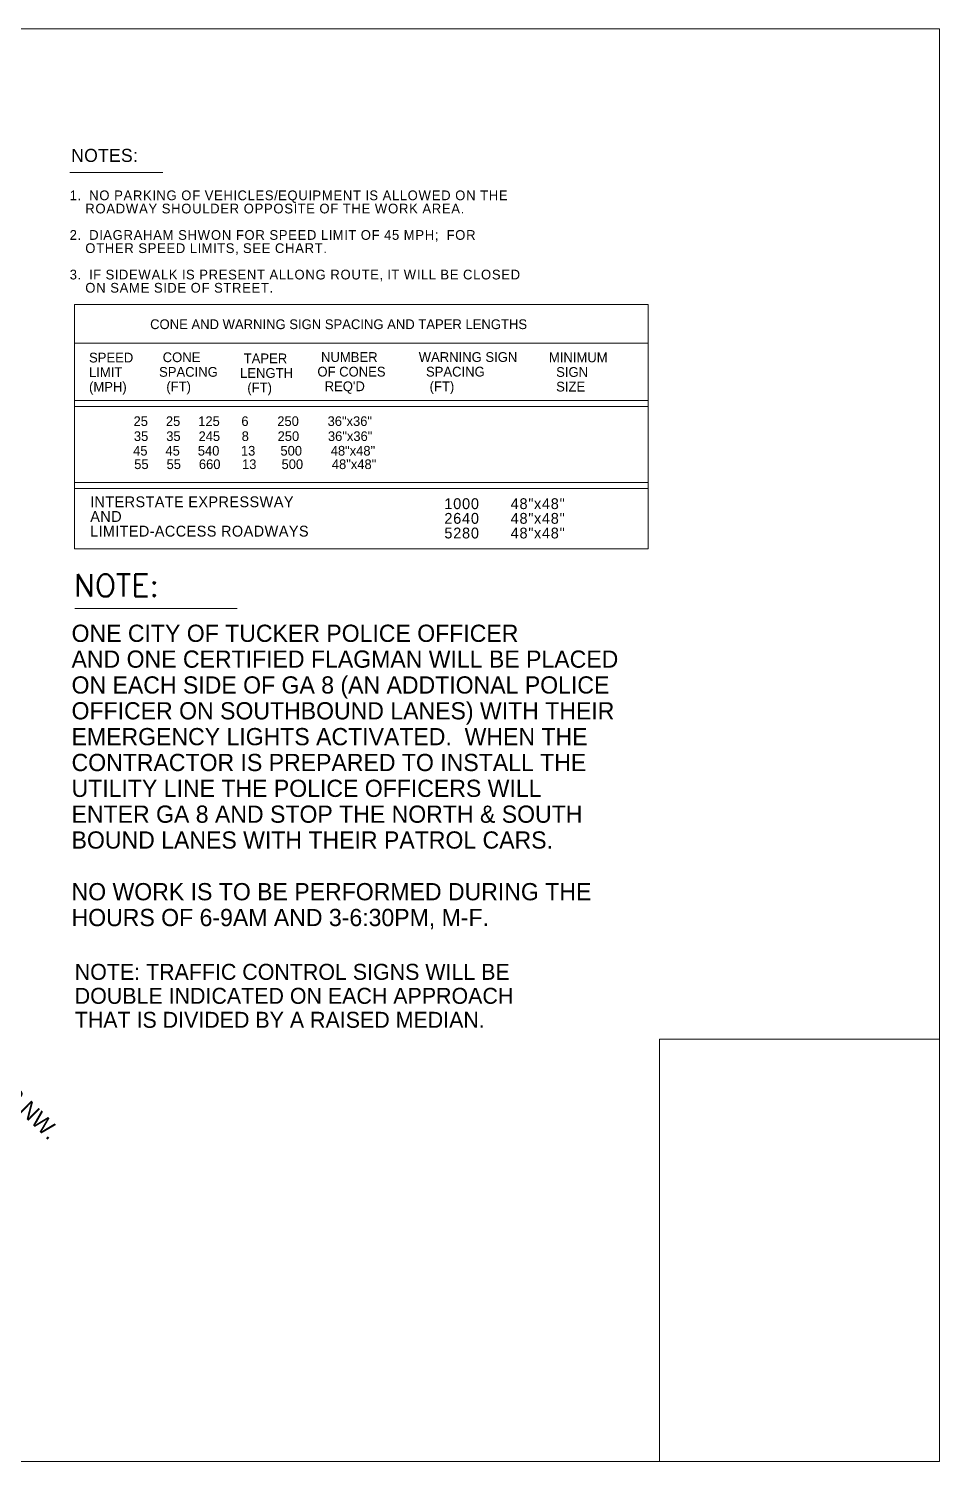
# Model space of a CAD drawing. Header units: feet. Extents: x -16154 to 3860, y -1534289809 to -1534279773.
# Drawn here: x -13301 to -12641, y -1534288235 to -1534287197 of the extents above; entities that cross this region are included whole.
import ezdxf
from ezdxf.enums import TextEntityAlignment as Align

# ---------------------------------------------------------------- set-up
doc = ezdxf.new("R2010")
doc.units = ezdxf.units.FT
doc.header["$MEASUREMENT"] = 0
doc.linetypes.add('DGN Style 4', pattern=[10.429533, 5.211509, -2.605755, 0.006514, -2.605755])
for name, color, linetype, lineweight in [('DoubleLaneStreetTRAFFIC_003 - 4', 135, 'Continuous', 0), ('Level 18', 7, 'Continuous', 0), ('Level 3', 7, 'Continuous', 0), ('Level 63', 7, 'Continuous', 0)]:
    doc.layers.add(name, color=color, linetype=linetype, lineweight=lineweight)
doc.styles.add('ROMANS', font='romans.shx', dxfattribs={"height": 6.56168})
doc.styles.add('Style-font000', font='font000.shx')
doc.styles.add('TelcoFixed', font='font000.shx', dxfattribs={"height": 9})

# ---------------------------------------------------------------- blocks, each defined once
blk = doc.blocks.new('*U4')
at = {"layer": 'Level 63', "color": 7, "linetype": 'Continuous', "lineweight": 0, "flags": 128}
blk.add_lwpolyline([(816.6, -518.9), (816.6, 518.9), (-816.6, 518.9), (-816.6, -518.9)], close=True, dxfattribs=at)
blk.add_lwpolyline([(816.6, -213.1), (613.9, -213.1), (613.9, -518.9)], dxfattribs=at)
blk = doc.blocks.new('*U3')
at = {"layer": 'Level 3', "color": 7, "linetype": 'Continuous', "lineweight": 0, "flags": 128}
blk.add_lwpolyline([(-816.6, 518.9), (-695.3, 518.9), (-695.3, 458.8), (-816.6, 458.8)], close=True, dxfattribs=at)
at = {"layer": 'Level 63', "color": 7, "linetype": 'Continuous', "lineweight": 0}
blk.add_blockref('*U4', (0, 0), dxfattribs=at)
blk = doc.blocks.new('*U178')
at = {"color": 7, "linetype": 'Continuous', "lineweight": 13}
for p, q in [((-0.2607, 0.1568), (-0.1765, 0.1568)), ((-0.2563, 0.0373), (0.2627, 0.0373)), ((-0.2563, 0.0373), (-0.2563, -0.1841)), ((0.2627, 0.0373), (0.2627, -0.1841)), ((-0.2563, 0.002), (0.2627, 0.002)), ((-0.2563, -0.0498), (0.2627, -0.0498)), ((-0.2563, -0.0553), (0.2627, -0.0553)), ((-0.2563, -0.124), (0.2627, -0.124)), ((-0.2563, -0.1294), (0.2627, -0.1294)), ((-0.2563, -0.1841), (0.2627, -0.1841))]:
    blk.add_line(p, q, dxfattribs=at)
at = {"color": 7, "linetype": 'Continuous', "lineweight": 13, "attachment_point": 1, "bg_fill": 3, "box_fill_scale": 1, "bg_fill_color": 178, "bg_fill_transparency": 0}
for s, insert, char_height, line_spacing_factor, style in [('CONE AND WARNING SIGN SPACING AND TAPER LENGTHS', (-0.1879, 0.0237), 0.00883, 0.6, 'Style-font000'), ('MINIMUM\\P  SIGN\\P  SIZE\\P', (0.173, -0.0063), 0.00883, 0.9, 'Style-font000'), ('\\T1.041;INTERSTATE EXPRESSWAY\\PAND\\PLIMITED-ACCESS ROADWAYS', (-0.2421, -0.1366), 0.009807, 0.812622, 'TelcoFixed')]:
    blk.add_mtext(s, dxfattribs=dict(at, insert=insert, char_height=char_height, line_spacing_factor=line_spacing_factor, style=style))
at = {"layer": 'Level 18', "color": 7, "linetype": 'Continuous', "lineweight": 13, "attachment_point": 1, "style": 'TelcoFixed', "bg_fill": 3, "box_fill_scale": 1, "bg_fill_color": 178, "bg_fill_transparency": 0}
for s, insert, char_height, line_spacing_factor in [('\\T1.021;NOTES:', (-0.2593, 0.1781), 0.011867, 0.6), ('\\T1.077;1.  NO PARKING OF VEHICLES/EQUIPMENT IS ALLOWED ON THE\\P    ROADWAY SHOULDER OPPOSITE OF THE WORK AREA.\\P \\P2.  DIAGRAHAM SHWON FOR SPEED LIMIT OF 45 MPH;  FOR\\P    OTHER SPEED LIMITS, SEE CHART.\\P \\P3.  IF SIDEWALK IS PRESENT ALLONG ROUTE, IT WILL BE CLOSED\\P    ON SAME SIDE OF STREET.\\P', (-0.2607, 0.1404), 0.008826, 0.812622), ('\\T1.097;1000       48"x48"\\P2640       48"x48"\\P5280       48"x48"\\P', (0.0784, -0.1383), 0.009807, 0.812622)]:
    blk.add_mtext(s, dxfattribs=dict(at, insert=insert, char_height=char_height, line_spacing_factor=line_spacing_factor))
at = {"layer": 'Level 18', "color": 7, "linetype": 'Continuous', "lineweight": 0, "insert": (-0.2029, -0.0641), "char_height": 0.00875, "attachment_point": 1, "line_spacing_factor": 0.6, "style": 'Style-font000', "bg_fill": 3, "box_fill_scale": 1, "bg_fill_color": 178, "bg_fill_transparency": 0}
blk.add_mtext('25     25     125      6        250        36"x36"', dxfattribs=at)
at = {"color": 7, "linetype": 'Continuous', "lineweight": 13, "char_height": 0.00883, "attachment_point": 1, "line_spacing_factor": 0.9, "style": 'Style-font000', "bg_fill": 3, "box_fill_scale": 1, "bg_fill_color": 178, "bg_fill_transparency": 0}
for s, insert in [('SPEED\\PLIMIT\\P(MPH)', (-0.2432, -0.0065)), (' CONE\\PSPACING\\P  (FT)\\P', (-0.1798, -0.0062)), (' TAPER\\PLENGTH\\P  (FT)\\P', (-0.1065, -0.0072)), (" NUMBER\\POF CONES\\P  REQ'D\\P", (-0.0365, -0.006)), ('WARNING SIGN\\P  SPACING\\P   (FT)\\P', (0.0552, -0.006))]:
    blk.add_mtext(s, dxfattribs=dict(at, insert=insert))
at = {"layer": 'Level 18', "color": 7, "linetype": 'Continuous', "lineweight": 0, "insert": (-0.2026, -0.0777), "char_height": 0.00875, "attachment_point": 1, "line_spacing_factor": 0.6, "style": 'Style-font000', "bg_fill": 3, "box_fill_scale": 1, "bg_fill_color": 178, "bg_fill_transparency": 0}
blk.add_mtext('35     35     245      8        250        36"x36"', dxfattribs=at)
at = {"layer": 'Level 18', "color": 7, "linetype": 'Continuous', "lineweight": 0, "insert": (-0.2033, -0.0909), "char_height": 0.00875, "attachment_point": 1, "line_spacing_factor": 0.6, "style": 'Style-font000', "bg_fill": 3, "box_fill_scale": 1, "bg_fill_color": 178, "bg_fill_transparency": 0}
blk.add_mtext('45     45     540      13       500        48"x48"', dxfattribs=at)
at = {"layer": 'Level 18', "color": 7, "linetype": 'Continuous', "lineweight": 0, "insert": (-0.2023, -0.1031), "char_height": 0.00875, "attachment_point": 1, "line_spacing_factor": 0.6, "style": 'Style-font000', "bg_fill": 3, "box_fill_scale": 1, "bg_fill_color": 178, "bg_fill_transparency": 0}
blk.add_mtext('55     55     660      13       500        48"x48"', dxfattribs=at)
blk = doc.blocks.new('*U179')
at = {"layer": 'DoubleLaneStreetTRAFFIC_003 - 4', "color": 135, "linetype": 'Continuous', "ltscale": 2.188927}
blk.add_line((-236.1, 138.3), (-118.4, 138.3), dxfattribs=at)
at = {"layer": 'DoubleLaneStreetTRAFFIC_003 - 4', "color": 135, "linetype": 'Continuous', "style": 'ROMANS'}
blk.add_text('NOTE:', height=16.16, dxfattribs=at).set_placement((-205.9, 155), align=Align.MIDDLE_CENTER)
at = {"layer": 'Level 18', "color": 1, "insert": (-236.1, -119.1), "char_height": 11.581, "attachment_point": 1, "line_spacing_factor": 0.9, "style": 'Style-font000', "bg_fill": 3, "box_fill_scale": 1, "bg_fill_color": 178, "bg_fill_transparency": 0}
blk.add_mtext('NOTE: TRAFFIC CONTROL SIGNS WILL BE \\PDOUBLE INDICATED ON EACH APPROACH\\PTHAT IS DIVIDED BY A RAISED MEDIAN.', dxfattribs=at)
at = {"layer": 'Level 63', "color": 1, "linetype": 'Continuous', "lineweight": 0, "insert": (-238.4, 126.6), "char_height": 12.476, "width": 548.709, "attachment_point": 1, "line_spacing_factor": 0.9, "style": 'Style-font000', "bg_fill": 3, "box_fill_scale": 1, "bg_fill_color": 178, "bg_fill_transparency": 0}
blk.add_mtext('ONE CITY OF TUCKER POLICE OFFICER\\PAND ONE CERTIFIED FLAGMAN WILL BE PLACED\\PON EACH SIDE OF GA 8 (AN ADDTIONAL POLICE\\POFFICER ON SOUTHBOUND LANES) WITH THEIR\\PEMERGENCY LIGHTS ACTIVATED.  WHEN THE \\PCONTRACTOR IS PREPARED TO INSTALL THE\\PUTILITY LINE THE POLICE OFFICERS WILL\\PENTER GA 8 AND STOP THE NORTH & SOUTH\\PBOUND LANES WITH THEIR PATROL CARS.\\P\\PNO WORK IS TO BE PERFORMED DURING THE \\PHOURS OF 6-9AM AND 3-6:30PM, M-F.', dxfattribs=at)

msp = doc.modelspace()

# ---------------------------------------------------------------- block references
at = {"layer": 'Level 63', "color": 7, "linetype": 'Continuous', "lineweight": 0}
msp.add_blockref('*U3', (-13458, -1534287715.9), dxfattribs=at)

# ---------------------------------------------------------------- next in the draw order: block references
at = {"layer": 'Level 18', "color": 7, "linetype": 'Continuous', "lineweight": 13, "xscale": 799.9983999968, "yscale": 799.9983999968, "zscale": 799.9983999968}
msp.add_blockref('*U178', (-13062.5, -1534287426.5), dxfattribs=at)

# ---------------------------------------------------------------- next in the draw order: texts
at = {"layer": 'Level 63', "color": 33, "linetype": 'DGN Style 4', "insert": (-13530, -1534287720.2), "char_height": 11.95, "attachment_point": 1, "rotation": 315.3982, "line_spacing_factor": 0.9, "style": 'Style-font000', "bg_fill": 3, "box_fill_scale": 1, "bg_fill_color": 178, "bg_fill_transparency": 0}
msp.add_mtext('NOTE: TRAFFIC WILL BE CONTROLLED\\PBY FLAGGERS EXISTING OFF KENVILLA DR NW.\\PONTO SR 8 DURING TIME OF PLACEMENT', dxfattribs=at)

# ---------------------------------------------------------------- next in the draw order: block references
at = {"layer": 'DoubleLaneStreetTRAFFIC_003 - 4', "color": 135, "linetype": 'Continuous'}
msp.add_blockref('*U179', (-13031.3, -1534287755.3), dxfattribs=at)

doc.saveas('drawing.dxf')
